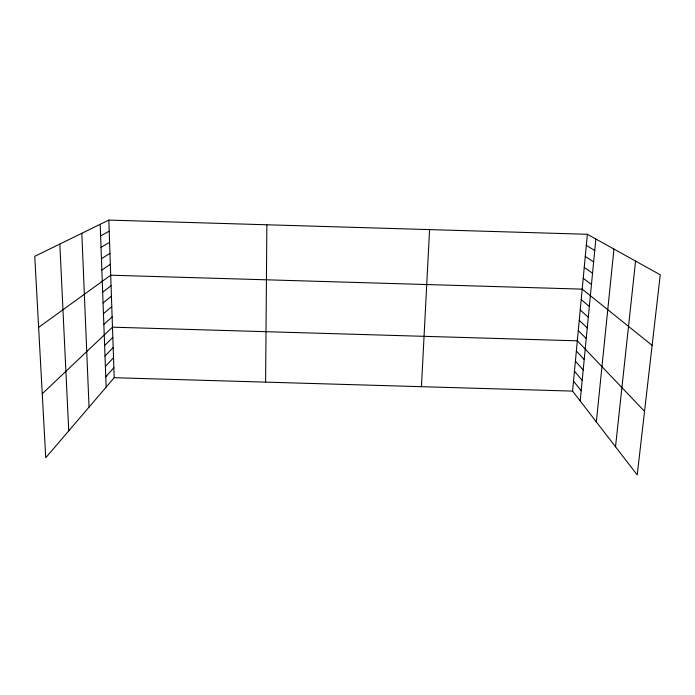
<?xml version="1.0" encoding="UTF-8"?>
<svg xmlns="http://www.w3.org/2000/svg" width="695" height="695" viewBox="0 0 695 695"><rect width="100%" height="100%" fill="white"/><g stroke="black" fill="none" stroke-linecap="round" stroke-linejoin="round"><path stroke-width="1.04" d="M265.603 382.128L266.871 224.772M421.448 386.681L429.58 229.602M587.362 234.285L660.25 274.803L637.219 474.911L572.584 391.103L587.362 234.285L108.811 220.089L34.75 256.316L45.74 457.77L114.206 377.706L108.811 220.089M580.203 400.972L595.85 239.002M596.336 421.908L613.937 249.053M615.518 446.772L635.569 261.077M105.762 376.829L113.858 367.716M105.388 366.465L113.52 357.664M105.006 356.031L113.172 347.561M104.624 345.545L112.825 337.405M42.247 393.761L112.477 327.18L577.319 340.828L644.543 411.327M103.842 324.383L112.121 316.911M103.459 313.714L111.773 306.573M103.06 302.977L111.417 296.183M102.669 292.178L111.052 285.723M38.625 327.362L110.696 275.211L582.193 289.129L652.127 345.372M101.861 270.051L110.323 264.317M101.444 258.722L109.949 253.362M101.027 247.316L109.575 242.338M100.61 235.848L109.193 231.244M114.206 377.706L572.584 391.103M586.319 245.378L594.746 250.478M585.277 256.412L593.643 261.893M584.243 267.384L592.548 273.231M583.218 278.287L591.454 284.498M581.211 299.58L589.325 306.512M580.229 309.987L588.291 317.25M579.256 320.326L587.258 327.936M578.283 330.603L586.232 338.552M576.364 351.001L584.2 359.602M575.408 361.105L583.192 370.035M574.461 371.165L582.184 380.408M573.523 381.155L581.194 390.72M59.831 244.049L68.736 430.883M81.819 233.294L89.047 407.122M100.184 224.303L106.144 387.141"/></g></svg>
